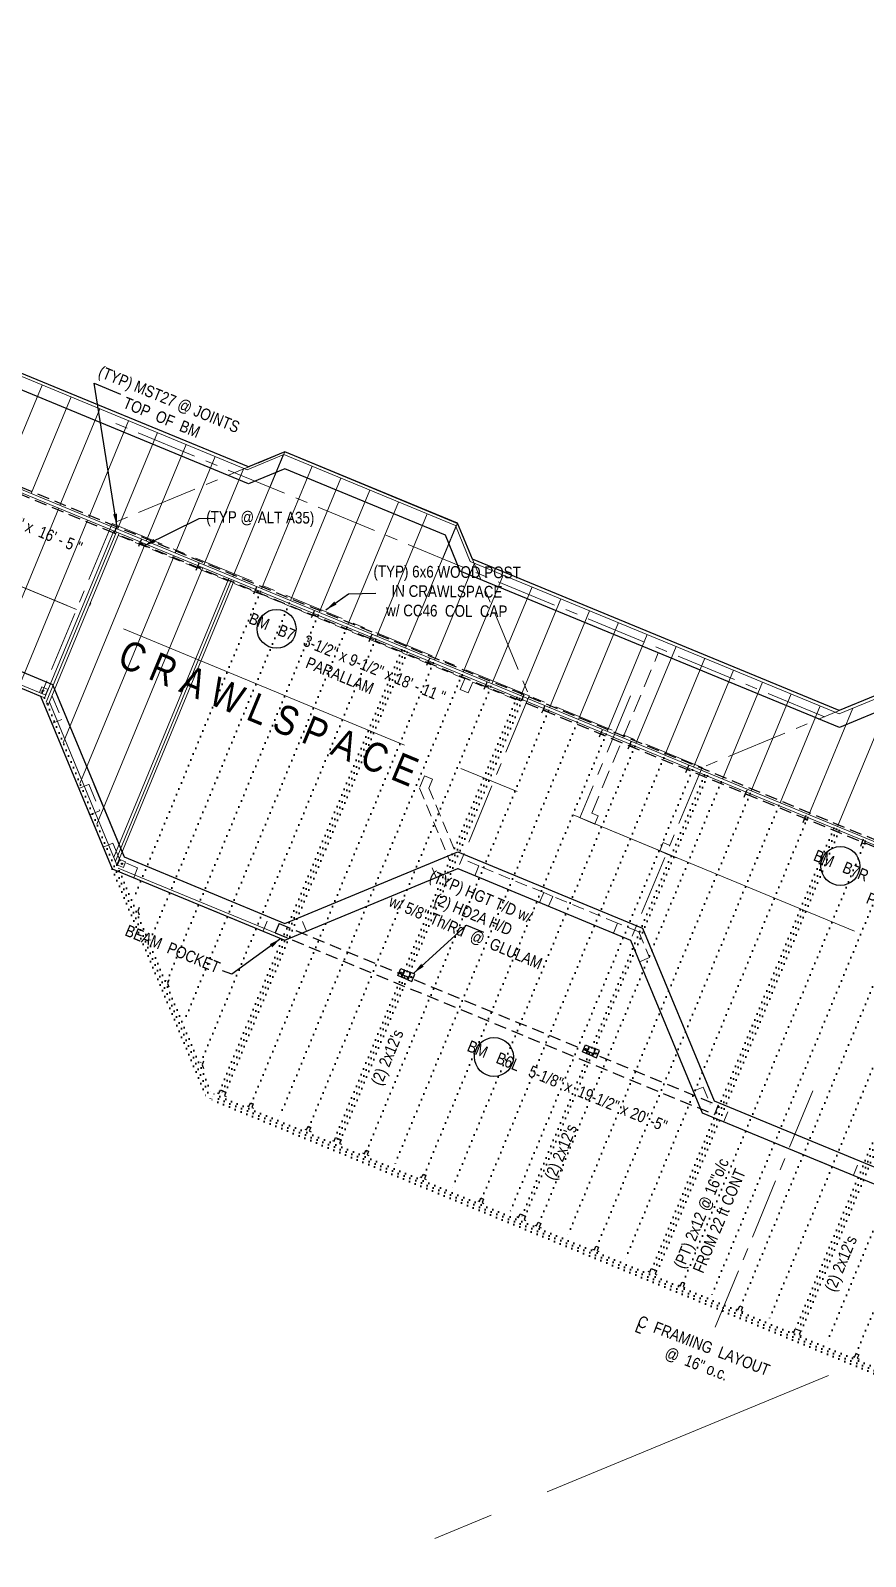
# Model space of a CAD drawing. Header units: inches. Extents: x 2775 to 35778, y 1675 to 10350.
# Drawn here: x 12677 to 13106, y 3447 to 4231 of the extents above; entities that cross this region are included whole.
import ezdxf

# ---------------------------------------------------------------- set-up
doc = ezdxf.new("R2010")
doc.units = ezdxf.units.IN
doc.header["$LTSCALE"] = 0.5
doc.header["$MEASUREMENT"] = 0
for name, pattern in [('CENTER', [2, 1.25, -0.25, 0.25, -0.25]), ('DOT2', [0.125, 0, -0.125]), ('HIDDEN', [0.375, 0.25, -0.125])]:
    doc.linetypes.add(name, pattern=pattern)
for name, color, linetype, lineweight in [('BEAMS TEXT', 3, 'CONTINUOUS', 20), ('FL JOISTS', 7, 'CONTINUOUS', 20), ('FLOOR BEAMS', 3, 'HIDDEN', 30), ('FOUNDATION', 7, 'CONTINUOUS', 30), ('FOUNDATION TEXT', 7, 'CONTINUOUS', 9), ('GRID', 1, 'CENTER', 20), ('INT WALLS', 4, 'HIDDEN', 9), ('LAYOUT', 6, 'CONTINUOUS', 9), ('PT LUMBER', 7, 'DOT2', 40), ('WALL FRAMING DETAIL', 7, 'CONTINUOUS', 20), ('WALLS', 4, 'HIDDEN', 9)]:
    doc.layers.add(name, color=color, linetype=linetype, lineweight=lineweight)
doc.layers.add('FL FRAMING STEEL', color=7, linetype='CONTINUOUS')
doc.layers.add('LLTEXT', color=7, linetype='CONTINUOUS')
doc.styles.add('ARCHENT', font='technical.ttf', dxfattribs={"height": 6})
doc.styles.add('ARCHENTLTD', font='technical.ttf', dxfattribs={"height": 6})
doc.dimstyles.new('ARCHENT', dxfattribs={"dimtxt": 6, "dimasz": 6, "dimexe": 9, "dimexo": 3, "dimgap": 1, "dimtad": 0, "dimtoh": 1, "dimdec": 3, "dimzin": 0, "dimdsep": 46, "dimlunit": 4, "dimtxsty": 'ARCHENTLTD', "dimcen": 6, "dimaunit": 1, "dimadec": 0, "dimazin": 0, "dimtfac": 1, "dimtdec": 3, "dimtofl": 0, "dimtmove": 0, "dimatfit": 3, "dimfxl": 1, "dimfrac": 2, "dimtolj": 1, "dimtzin": 0, "dimarcsym": 0})

msp = doc.modelspace()

# ---------------------------------------------------------------- linework, layer by layer
at = {"layer": 'BEAMS TEXT', "linetype": 'Continuous', "lineweight": 30, "ltscale": 75}
for centre in [(12803.2642, 3923.3818), (13092.6731, 3801.5198), (12914.8745, 3703.4459)]:
    msp.add_circle(centre, 10, dxfattribs=at)
at = {"layer": 'FL FRAMING STEEL', "color": 7, "lineweight": 30, "ltscale": 50}
for p, q in [((12733.0921, 3967.5202), (12732.3221, 3965.6744)), ((12733.8622, 3969.366), (12733.0921, 3967.5202)), ((12734.938, 3966.7502), (12733.0921, 3967.5202)), ((12762.6595, 3955.2821), (12761.8895, 3953.4363)), ((12763.4295, 3957.1279), (12762.6595, 3955.2821)), ((12764.5054, 3954.5121), (12762.6595, 3955.2821)), ((12792.9969, 3944.8898), (12792.2269, 3943.044)), ((12792.2269, 3943.044), (12791.4569, 3941.1982)), ((12794.0727, 3942.274), (12792.2269, 3943.044)), ((12821.7943, 3930.8059), (12821.0243, 3928.9601)), ((12822.5643, 3932.6517), (12821.7943, 3930.8059)), ((12823.6401, 3930.0359), (12821.7943, 3930.8059)), ((12852.1317, 3920.4136), (12851.3617, 3918.5678)), ((12851.3617, 3918.5678), (12850.5917, 3916.722)), ((12853.2075, 3917.7978), (12851.3617, 3918.5678)), ((12880.9288, 3906.3292), (12880.1588, 3904.4834)), ((12881.6989, 3908.175), (12880.9288, 3906.3292)), ((12882.7747, 3905.5592), (12880.9288, 3906.3292)), ((12910.4964, 3894.0916), (12909.7264, 3892.2458)), ((12911.2665, 3895.9374), (12910.4964, 3894.0916)), ((12912.3423, 3893.3216), (12910.4964, 3894.0916)), ((12940.0638, 3881.8535), (12939.2938, 3880.0077)), ((12940.8338, 3883.6993), (12940.0638, 3881.8535)), ((12941.9097, 3881.0835), (12940.0638, 3881.8535)), ((12969.6117, 3869.5682), (12968.8417, 3867.7224)), ((12970.3817, 3871.414), (12969.6117, 3869.5682)), ((12971.4576, 3868.7982), (12969.6117, 3869.5682)), ((12985.1719, 3865.3107), (12984.4019, 3863.4649)), ((12984.4019, 3863.4649), (12983.6319, 3861.6191)), ((12986.2477, 3862.6949), (12984.4019, 3863.4649)), ((13013.9823, 3851.2583), (13013.2123, 3849.4124)), ((13014.7523, 3853.1041), (13013.9823, 3851.2583)), ((13015.8281, 3850.4883), (13013.9823, 3851.2583)), ((13043.8906, 3838.5838), (13043.1206, 3836.7379)), ((13044.6606, 3840.4296), (13043.8906, 3838.5838)), ((13045.7365, 3837.8138), (13043.8906, 3838.5838)), ((13074.1486, 3825.64), (13073.3832, 3823.7922)), ((13074.9139, 3827.4878), (13074.1486, 3825.64)), ((13075.9963, 3824.8746), (13074.1486, 3825.64)), ((13103.716, 3813.4021), (13102.9507, 3811.5544)), ((13104.4814, 3815.2499), (13103.716, 3813.4021)), ((13105.5638, 3812.6368), (13103.716, 3813.4021)), ((12732.7331, 3780.2134), (12731.9678, 3778.3656)), ((12731.9678, 3778.3656), (12732.7331, 3776.5178)), ((12747.9741, 3743.1072), (12747.2088, 3741.2595)), ((12747.2088, 3741.2595), (12747.9741, 3739.4117)), ((12765.8189, 3701.2148), (12765.0536, 3699.367)), ((12765.0536, 3699.367), (12765.8189, 3697.5193))]:
    msp.add_line(p, q, dxfattribs=at)
at = {"layer": 'FL FRAMING STEEL', "color": 5, "linetype": 'Continuous', "ltscale": 0.5}
for p, q in [((12865.5117, 3745.2353), (12867.0425, 3748.9309)), ((12867.0425, 3748.9309), (12869.0057, 3748.1176)), ((12867.475, 3744.4221), (12869.0057, 3748.1176)), ((12869.0057, 3748.1176), (12872.2393, 3746.7783)), ((12867.475, 3744.4221), (12865.5117, 3745.2353)), ((12870.7086, 3743.0827), (12867.475, 3744.4221)), ((12872.2393, 3746.7783), (12870.7086, 3743.0827)), ((12870.7086, 3743.0827), (12872.6718, 3742.2695)), ((12874.2025, 3745.9651), (12872.2393, 3746.7783)), ((12872.6718, 3742.2695), (12874.2025, 3745.9651)), ((12960.303, 3706.0007), (12961.8337, 3709.6962)), ((12961.8337, 3709.6962), (12963.797, 3708.883)), ((12962.2663, 3705.1875), (12963.797, 3708.883)), ((12963.797, 3708.883), (12967.0306, 3707.5436)), ((12962.2663, 3705.1875), (12960.303, 3706.0007)), ((12965.4998, 3703.8481), (12962.2663, 3705.1875)), ((12967.0306, 3707.5436), (12965.4998, 3703.8481)), ((12965.4998, 3703.8481), (12967.4631, 3703.0349)), ((12968.9938, 3706.7304), (12967.0306, 3707.5436)), ((12967.4631, 3703.0349), (12968.9938, 3706.7304))]:
    msp.add_line(p, q, dxfattribs=at)
at = {"layer": 'FL FRAMING STEEL', "color": 5, "linetype": 'HIDDEN', "ltscale": 0.125}
for p, q in [((12867.706, 3744.3265), (12869.2367, 3748.022)), ((12872.0083, 3746.8739), (12870.4776, 3743.1784)), ((12962.4972, 3705.0918), (12964.028, 3708.7874)), ((12966.7996, 3707.6393), (12965.2689, 3703.9438))]:
    msp.add_line(p, q, dxfattribs=at)
at = {"layer": 'FL FRAMING STEEL', "color": 7, "linetype": 'Continuous', "lineweight": 30, "ltscale": 0.5}
for p, q in [((12772.7702, 3685.052), (12773.6934, 3684.6677)), ((12773.6934, 3684.6677), (12774.457, 3686.5162)), ((12774.457, 3686.5162), (12777.2297, 3685.3709)), ((12777.2297, 3685.3709), (12776.4662, 3683.5224)), ((12776.4662, 3683.5224), (12777.3904, 3683.1406)), ((12788.1787, 3678.3982), (12789.1029, 3678.0164)), ((12789.1029, 3678.0164), (12789.8665, 3679.8649)), ((12789.8665, 3679.8649), (12791.2529, 3679.2922)), ((12791.2529, 3679.2922), (12790.4893, 3677.4437)), ((12790.4893, 3677.4437), (12791.4136, 3677.062)), ((12817.7089, 3666.3997), (12818.6332, 3666.0179)), ((12818.6332, 3666.0179), (12819.3968, 3667.8664)), ((12819.3968, 3667.8664), (12820.7831, 3667.2937)), ((12820.7831, 3667.2937), (12820.0196, 3665.4452)), ((12820.0196, 3665.4452), (12820.9438, 3665.0634)), ((12832.8303, 3660.1967), (12833.5939, 3662.0452)), ((12833.5939, 3662.0452), (12836.3667, 3660.8999)), ((12836.3667, 3660.8999), (12835.6031, 3659.0514)), ((12831.9071, 3660.581), (12832.8303, 3660.1967)), ((12835.6031, 3659.0514), (12836.5273, 3658.6696)), ((12847.4012, 3654.1347), (12848.3255, 3653.7529)), ((12848.3255, 3653.7529), (12849.089, 3655.6014)), ((12849.089, 3655.6014), (12850.4754, 3655.0288)), ((12850.4754, 3655.0288), (12849.7118, 3653.1802)), ((12849.7118, 3653.1802), (12850.6361, 3652.7985)), ((12876.8079, 3641.8366), (12877.7321, 3641.4548)), ((12877.7321, 3641.4548), (12878.4957, 3643.3033)), ((12878.4957, 3643.3033), (12879.8821, 3642.7307)), ((12879.8821, 3642.7307), (12879.1185, 3640.8822)), ((12879.1185, 3640.8822), (12880.0428, 3640.5004)), ((12906.5001, 3629.5717), (12907.4244, 3629.1899)), ((12907.4244, 3629.1899), (12908.188, 3631.0384)), ((12908.188, 3631.0384), (12909.5743, 3630.4657)), ((12909.5743, 3630.4657), (12908.8108, 3628.6172)), ((12908.8108, 3628.6172), (12909.735, 3628.2354)), ((12927.5418, 3621.0239), (12928.3053, 3622.8724)), ((12928.3053, 3622.8724), (12931.0781, 3621.7271)), ((12931.0781, 3621.7271), (12930.3145, 3619.8786)), ((12926.6186, 3621.4082), (12927.5418, 3621.0239)), ((12930.3145, 3619.8786), (12931.2388, 3619.4968)), ((12935.8116, 3617.0463), (12936.7358, 3616.6645)), ((12936.7358, 3616.6645), (12937.4994, 3618.513)), ((12937.4994, 3618.513), (12938.8858, 3617.9403)), ((12938.8858, 3617.9403), (12938.1222, 3616.0918)), ((12938.1222, 3616.0918), (12939.0465, 3615.71)), ((12966.4281, 3604.3995), (12967.1917, 3606.248)), ((12967.1917, 3606.248), (12968.578, 3605.6754)), ((12965.5038, 3604.7813), (12966.4281, 3604.3995)), ((12968.578, 3605.6754), (12967.8145, 3603.8268)), ((12967.8145, 3603.8268), (12968.7387, 3603.4451)), ((12993.8801, 3593.3642), (12994.8033, 3592.9799)), ((12994.8033, 3592.9799), (12995.5669, 3594.8284)), ((12995.5669, 3594.8284), (12998.3396, 3593.6831)), ((12998.3396, 3593.6831), (12997.5761, 3591.8346)), ((12997.5761, 3591.8346), (12998.5003, 3591.4528)), ((13009.6815, 3586.3341), (13010.6058, 3585.9524)), ((13010.6058, 3585.9524), (13011.3693, 3587.8009)), ((13011.3693, 3587.8009), (13012.7557, 3587.2282)), ((13012.7557, 3587.2282), (13011.9921, 3585.3797)), ((13011.9921, 3585.3797), (13012.9164, 3584.9979)), ((13040.298, 3573.6874), (13041.0616, 3575.5359)), ((13041.0616, 3575.5359), (13042.448, 3574.9632)), ((13042.448, 3574.9632), (13041.6844, 3573.1147)), ((13039.3738, 3574.0692), (13040.298, 3573.6874)), ((13041.6844, 3573.1147), (13042.6087, 3572.733)), ((13067.866, 3562.3543), (13068.7892, 3561.97)), ((13068.7892, 3561.97), (13069.5528, 3563.8185)), ((13069.5528, 3563.8185), (13072.3255, 3562.6731)), ((13072.3255, 3562.6731), (13071.562, 3560.8246)), ((13071.562, 3560.8246), (13072.4862, 3560.4429)), ((13099.0639, 3549.6007), (13099.9881, 3549.2189)), ((13099.9881, 3549.2189), (13100.7517, 3551.0674)), ((13100.7517, 3551.0674), (13102.138, 3550.4948)), ((13102.138, 3550.4948), (13101.3745, 3548.6463)), ((13101.3745, 3548.6463), (13102.2987, 3548.2645))]:
    msp.add_line(p, q, dxfattribs=at)
at = {"layer": 'FL FRAMING STEEL', "color": 5, "linetype": 'Continuous', "ltscale": 0.5}
for centre in [(12867.2023, 3746.7037), (12872.501, 3744.4688), (12961.9936, 3707.4691), (12967.2923, 3705.2342)]:
    msp.add_circle(centre, 0.375, dxfattribs=at)
at = {"layer": 'FL JOISTS', "ltscale": 75}
for p, q in [((12788.2229, 4005.1426), (12569.6379, 4095.4029)), ((12895.0611, 3976.42), (12806.9311, 4012.8972)), ((12902.701, 3957.9894), (12895.0611, 3976.42)), ((13092.1299, 3879.7717), (12902.701, 3957.9894)), ((12593.4035, 3927.1568), (12684.8169, 3889.3201)), ((12686.6071, 3885.7937), (12721.3027, 3802.0941)), ((13110.3517, 3887.325), (13092.1299, 3879.7717)), ((12721.978, 3800.4696), (12809.5312, 3764.2309))]:
    msp.add_line(p, q, dxfattribs=at)
at = {"layer": 'FL JOISTS', "ltscale": 50}
for p, q in [((12512.7899, 4060.8197), (13233.0911, 3763.1792)), ((12512.2186, 4059.4328), (13232.5183, 3761.7929)), ((12788.2229, 4005.1426), (12806.9312, 4012.8974)), ((12735.8192, 3967.0373), (12693.6576, 3864.8671)), ((12750.6064, 3960.927), (12702.3314, 3843.9418)), ((12765.3937, 3954.8166), (12711.0052, 3823.0166)), ((12778.7944, 3949.2784), (12719.6764, 3806.0175)), ((12780.181, 3948.7063), (12720.4896, 3804.0558)), ((12781.5676, 3948.1341), (12721.3027, 3802.0941)), ((12682.1056, 3888.8189), (12684.2457, 3887.9358))]:
    msp.add_line(p, q, dxfattribs=at)
at = {"layer": 'FL JOISTS', "ltscale": 25}
for p, q in [((12682.94, 4048.6171), (12662.455, 3998.9756)), ((12697.7287, 4042.5103), (12677.2422, 3992.8653)), ((12712.5175, 4036.4036), (12692.0295, 3986.7549)), ((12727.3063, 4030.2969), (12706.8168, 3980.6446)), ((12742.0951, 4024.1902), (12721.6041, 3974.5342)), ((12756.8839, 4018.0834), (12736.3914, 3968.4239)), ((12771.6726, 4011.9767), (12751.1786, 3962.3135)), ((12786.4614, 4005.87), (12765.9659, 3956.2032)), ((12806.6163, 4012.7669), (12780.7532, 3950.0928)), ((12821.4919, 4006.8707), (12795.5405, 3943.9825)), ((12836.2756, 4000.7516), (12810.3278, 3937.8721)), ((12851.0593, 3994.6326), (12825.115, 3931.7618)), ((12691.4573, 3985.3684), (12656.6355, 3900.9846)), ((12865.843, 3988.5135), (12839.9023, 3925.6514)), ((12880.6267, 3982.3945), (12854.6896, 3919.5411)), ((12706.2446, 3979.258), (12671.4192, 3894.8655)), ((12895.266, 3975.9257), (12869.4769, 3913.4307)), ((12719.6456, 3973.7205), (12684.1707, 3887.7541)), ((12721.0319, 3973.1477), (12684.9839, 3885.7923)), ((12722.4182, 3972.5748), (12685.797, 3883.8306)), ((12904.8133, 3957.1172), (12884.2642, 3907.3204)), ((12919.6022, 3951.0107), (12899.0514, 3901.21)), ((12934.391, 3944.9042), (12913.8387, 3895.0997)), ((12949.1799, 3938.7977), (12928.626, 3888.9893)), ((12963.9688, 3932.6911), (12943.4133, 3882.879)), ((12978.7576, 3926.5846), (12958.2006, 3876.7686)), ((12993.5465, 3920.4781), (12972.9878, 3870.6583)), ((13008.3353, 3914.3716), (12987.7751, 3864.5479)), ((13023.1242, 3908.265), (13002.5624, 3858.4376)), ((13037.9131, 3902.1585), (13017.3497, 3852.3272)), ((13052.7019, 3896.052), (13032.137, 3846.2169)), ((13067.4908, 3889.9455), (13046.9242, 3840.1065)), ((13082.2796, 3883.839), (13061.7115, 3833.9962)), ((13099.1028, 3882.6621), (13076.4988, 3827.8858)), ((13117.1737, 3884.5089), (13091.2861, 3821.7755)), ((12705.1973, 3833.1127), (12704.6236, 3834.4987))]:
    msp.add_line(p, q, dxfattribs=at)
at = {"layer": 'FLOOR BEAMS', "ltscale": 50}
for p, q in [((12719.8046, 3972.5618), (12538.3472, 4047.5427)), ((12721.1517, 3975.8142), (12539.7004, 4050.7932)), ((12721.3724, 3976.4787), (12720.0443, 3973.2405)), ((12930.2322, 3889.4183), (12721.1517, 3975.8142)), ((12928.8855, 3886.1664), (12719.8046, 3972.5618)), ((13233.4754, 3764.1126), (12930.2322, 3889.4183)), ((13232.1341, 3760.8595), (12928.8855, 3886.1664)), ((12804.5361, 3771.9425), (12802.5665, 3767.2111)), ((12804.5361, 3771.9425), (13030.0285, 3678.61)), ((12802.5665, 3767.2111), (13028.0772, 3673.871)), ((13030.0276, 3678.6103), (13028.0772, 3673.871))]:
    msp.add_line(p, q, dxfattribs=at)
at = {"layer": 'FLOOR BEAMS', "ltscale": 75}
for p, q in [((12721.1517, 3975.8142), (12719.8046, 3972.5618)), ((12930.2373, 3889.4302), (12928.8901, 3886.1778))]:
    msp.add_line(p, q, dxfattribs=at)
at = {"layer": 'FOUNDATION', "ltscale": 75}
for p, q in [((12788.7954, 4006.5291), (12571.6217, 4096.2066)), ((12788.8013, 3997.8714), (12572.855, 4087.0421)), ((12807.5048, 4014.2842), (12788.7954, 4006.5291)), ((12896.2019, 3977.5851), (12807.5048, 4014.2842)), ((12896.2103, 3977.5678), (12807.5056, 4014.2831)), ((12807.5052, 4005.6246), (12788.8013, 3997.8714)), ((12890.0662, 3971.4253), (12807.5052, 4005.6246)), ((12903.8485, 3959.1385), (12896.2019, 3977.5851)), ((12897.5574, 3953.0841), (12890.0662, 3971.4253)), ((13092.1287, 3881.395), (12903.8485, 3959.1385)), ((13092.2071, 3872.7074), (12897.5574, 3953.0841)), ((12593.3679, 3934.2087), (12688.2608, 3894.8596)), ((12593.4038, 3925.5333), (12682.1056, 3888.8189)), ((12682.1056, 3888.8189), (12718.8667, 3800.1335)), ((12688.2608, 3894.8596), (12724.988, 3806.258)), ((13110.35, 3888.9481), (13092.1287, 3881.395)), ((13110.4248, 3880.259), (13092.2071, 3872.7074)), ((12709.5261, 3843.5616), (12724.9892, 3806.258)), ((12705.1973, 3833.1127), (12718.8679, 3800.1335)), ((12724.9892, 3806.258), (12807.5693, 3772.0777)), ((12807.5693, 3772.0777), (12896.2536, 3808.8393)), ((12896.2536, 3808.8393), (12991.0809, 3769.5898)), ((12718.8679, 3800.1335), (12807.5716, 3763.4186)), ((12807.5716, 3763.4186), (12896.2559, 3800.1802)), ((12896.2559, 3800.1802), (12984.9596, 3763.4652)), ((12984.9596, 3763.4652), (13021.7127, 3674.8014)), ((12991.0809, 3769.5898), (13027.834, 3680.9259)), ((13027.834, 3680.9259), (13110.4482, 3646.8344)), ((13021.7146, 3674.7968), (13110.4546, 3638.1773))]:
    msp.add_line(p, q, dxfattribs=at)
at = {"layer": 'GRID', "ltscale": 50}
for p, q in [((13084.5356, 3878.247), (12719.0669, 4029.5624)), ((12807.506, 4014.2842), (12718.8375, 3977.5291)), ((12807.506, 4014.2842), (12800.0318, 3996.2523)), ((12896.2031, 3977.5851), (12807.506, 4014.2842)), ((12718.8375, 3977.5291), (12682.1067, 3888.8189)), ((13021.6668, 3852.1865), (12718.8375, 3977.5291)), ((12896.2031, 3977.5851), (12888.6942, 3959.4696)), ((12896.2031, 3977.5851), (12932.9647, 3888.9008)), ((12700.5358, 3933.3278), (12611.8351, 3970.0567)), ((12828.7641, 3932.3195), (12828.7641, 3932.3195)), ((12682.1067, 3888.8189), (12593.7149, 3925.4047)), ((12682.1067, 3888.8189), (12718.8683, 3800.1345)), ((12932.9647, 3888.9008), (12896.2498, 3800.1971)), ((12933.2594, 3889.1241), (12933.2594, 3889.1241)), ((12933.2915, 3889.1108), (12933.2915, 3889.1108)), ((12984.937, 3888.9299), (12958.9956, 3826.345)), ((13110.3511, 3888.9481), (13021.6668, 3852.1865)), ((13021.6668, 3852.1865), (12984.9519, 3763.4828)), ((13003.3689, 3807.9786), (12959.1688, 3826.2732)), ((12807.572, 3763.4196), (12718.8683, 3800.1345)), ((12896.2564, 3800.1812), (12807.572, 3763.4196)), ((12984.96, 3763.4663), (12896.2564, 3800.1812)), ((12984.96, 3763.4663), (13021.7151, 3674.7978)), ((13110.4546, 3638.1773), (13021.7151, 3674.7978))]:
    msp.add_line(p, q, dxfattribs=at)
at = {"layer": 'INT WALLS', "ltscale": 75}
for p, q in [((12802.445, 4012.1284), (12787.9582, 4006.1319)), ((12898.3137, 3972.4959), (12904.3773, 3957.834)), ((12965.0506, 3828.7077), (12999.2319, 3911.0996)), ((12897.5333, 3892.2009), (12901.6912, 3890.4799)), ((12879.1762, 3847.8498), (12883.3341, 3846.1289)), ((12966.7087, 3823.1255), (12959.1683, 3826.2722)), ((12965.0506, 3828.7077), (12968.4384, 3827.3055)), ((12968.4384, 3827.3055), (12966.7174, 3823.1476)), ((13001.7017, 3813.5377), (12999.9807, 3809.3797)), ((13001.7017, 3813.5377), (13005.0895, 3812.1354)), ((13003.3156, 3807.849), (12999.9317, 3809.2612))]:
    msp.add_line(p, q, dxfattribs=at)
at = {"layer": 'INT WALLS', "ltscale": 50}
for p, q in [((12762.4265, 3954.616), (12722.1868, 3971.2714)), ((12899.828, 3897.7448), (12762.4265, 3954.616)), ((12926.1614, 3886.8452), (12903.9859, 3896.0238)), ((12879.1762, 3847.8498), (12876.5955, 3841.615)), ((12876.5955, 3841.615), (12892.0294, 3804.382)), ((12883.3341, 3846.1289), (12881.4663, 3841.6163)), ((12881.4663, 3841.6163), (12894.4633, 3810.2622)), ((12731.9209, 3800.6833), (12722.9729, 3804.3869)), ((12989.168, 3767.6759), (12994.632, 3754.4945)), ((13022.2027, 3687.9824), (13025.8677, 3679.1408))]:
    msp.add_line(p, q, dxfattribs=at)
at = {"layer": 'INT WALLS', "color": 7, "ltscale": 50}
for p, q in [((12899.828, 3897.7448), (12897.5333, 3892.2009)), ((12903.9859, 3896.0238), (12901.6912, 3890.4799))]:
    msp.add_line(p, q, dxfattribs=at)
at = {"layer": 'LAYOUT', "color": 6, "linetype": 'CENTER', "lineweight": 5, "ltscale": 250}
for p, q in [((10876.8306, 4688.7524), (13368.5656, 3656.7467)), ((14472.2755, 4114.1577), (12862.1748, 3446.8403))]:
    msp.add_line(p, q, dxfattribs=at)
at = {"layer": 'PT LUMBER', "ltscale": 50}
for p, q in [((12794.9683, 3942.5959), (12729.1615, 3783.1262)), ((12809.7556, 3936.4856), (12737.832, 3762.1928)), ((12824.5429, 3930.3752), (12746.5024, 3741.2595)), ((12839.3301, 3924.2649), (12755.1728, 3720.3261)), ((12854.1174, 3918.1545), (12763.8432, 3699.3928)), ((12867.5181, 3912.6163), (12772.9887, 3683.5428)), ((12868.9047, 3912.0441), (12774.3752, 3682.9706)), ((12870.2913, 3911.472), (12775.7618, 3682.3984)), ((12883.692, 3905.9338), (12789.1595, 3676.8529)), ((12898.4793, 3899.8234), (12803.9437, 3670.7351)), ((12682.972, 3890.9085), (12769.4088, 3681.7562)), ((12913.2665, 3893.7131), (12818.7279, 3664.6174)), ((12926.6675, 3888.1756), (12832.1261, 3659.0731)), ((12928.0538, 3887.6027), (12833.5121, 3658.4996)), ((12929.4401, 3887.0299), (12834.8982, 3657.9261)), ((12942.8411, 3881.4924), (12848.2964, 3652.3819)), ((12957.6284, 3875.382), (12863.0248, 3646.1288)), ((12972.4157, 3869.2717), (12877.8149, 3640.0255)), ((12987.2029, 3863.1613), (12892.6051, 3633.9221)), ((13001.9902, 3857.051), (12907.3953, 3627.8188)), ((13016.7775, 3850.9406), (12922.1855, 3621.7155)), ((13023.0218, 3848.3604), (12928.2236, 3619.3268)), ((13024.4081, 3847.7875), (12929.6096, 3618.7532)), ((13031.5648, 3844.8303), (12936.9757, 3615.6122)), ((13046.3521, 3838.7199), (12951.7659, 3609.5089)), ((13061.1393, 3832.6096), (12966.556, 3603.4056)), ((13075.9266, 3826.4992), (12981.3462, 3597.3023)), ((13089.3276, 3820.9617), (12994.7498, 3591.7711)), ((13090.7139, 3820.3889), (12996.1364, 3591.1989)), ((13092.1002, 3819.816), (12997.523, 3590.6267)), ((13105.5012, 3814.2785), (13010.9266, 3585.0956)), ((12721.304, 3802.097), (12770.6136, 3683.0469)), ((13120.2885, 3808.1682), (13025.7103, 3578.9766)), ((13135.0757, 3802.0578), (13040.494, 3572.8575)), ((12718.8679, 3800.1335), (12767.3607, 3682.6035)), ((13149.863, 3795.9475), (13055.2777, 3566.7385)), ((13163.264, 3790.41), (13068.6748, 3561.1916)), ((13164.6503, 3789.8371), (13070.0614, 3560.6194)), ((13166.0366, 3789.2643), (13071.4479, 3560.0472)), ((13179.4376, 3783.7268), (13084.8451, 3554.5004)), ((13194.2249, 3777.6164), (13099.6287, 3548.3813)), ((13113.8801, 3542.4826), (12769.8736, 3684.8334)), ((13115.8054, 3538.4389), (12767.3607, 3682.6035)), ((13113.0309, 3541.2107), (12768.5165, 3683.9155))]:
    msp.add_line(p, q, dxfattribs=at)
at = {"layer": 'PT LUMBER', "color": 1, "linetype": 'CENTER', "lineweight": 9, "ltscale": 50}
msp.add_line((13078.5181, 3685.9738), (13026.2391, 3559.286), dxfattribs=at)
at = {"layer": 'WALL FRAMING DETAIL', "color": 7, "lineweight": 5, "ltscale": 50}
for p, q in [((12681.5254, 3890.6828), (12682.7208, 3893.5701)), ((12684.8169, 3889.3201), (12681.5254, 3890.6828)), ((12686.0123, 3892.2074), (12682.7208, 3893.5701)), ((12684.5859, 3889.4157), (12685.7813, 3892.303)), ((12721.304, 3802.097), (12724.5987, 3800.7419)), ((12721.5352, 3802.0019), (12722.7239, 3804.892)), ((12722.4927, 3804.9871), (12725.7874, 3803.632)), ((12724.5987, 3800.7419), (12725.7874, 3803.632))]:
    msp.add_line(p, q, dxfattribs=at)
at = {"layer": 'WALL FRAMING DETAIL', "color": 7, "linetype": 'Continuous', "lineweight": 30, "ltscale": 150}
for centre in [(12683.3934, 3891.6006), (12723.9215, 3802.71)]:
    msp.add_circle(centre, 0.3125, dxfattribs=at)
at = {"layer": 'WALLS', "color": 4, "ltscale": 75}
for p, q in [((12723.9078, 3975.4293), (12718.8371, 3977.5281)), ((12932.9643, 3888.8997), (12927.8824, 3891.0031)), ((12687.9049, 3874.7698), (12692.9779, 3876.8654)), ((12701.6639, 3841.3845), (12706.7369, 3843.4801)), ((12707.4121, 3827.8705), (12712.3238, 3829.8944)), ((12714.2698, 3811.228), (12719.1815, 3813.252)), ((13008.3911, 3805.731), (13003.3156, 3807.849)), ((12729.9458, 3795.5483), (12731.9209, 3800.6833)), ((12896.2559, 3800.1802), (12905.0345, 3796.5467)), ((12905.035, 3796.5477), (12907.1379, 3801.6285)), ((12938.2982, 3782.7798), (12940.4012, 3787.8607)), ((12938.2978, 3782.7788), (12942.9177, 3780.8666)), ((12942.9181, 3780.8676), (12945.0211, 3785.9485)), ((12976.1814, 3767.0998), (12978.2844, 3772.1806)), ((12976.181, 3767.0988), (12984.9596, 3763.4652)), ((13032.8069, 3670.22), (13034.9047, 3675.3036)), ((13099.3627, 3642.7551), (13101.4605, 3647.8387))]:
    msp.add_line(p, q, dxfattribs=at)
at = {"layer": 'WALLS', "color": 4, "ltscale": 50}
for p, q in [((12707.8779, 3936.701), (12707.3368, 3935.3938)), ((12907.1379, 3801.6285), (12898.3416, 3805.2694)), ((12883.066, 3800.6665), (12885.1466, 3795.6425)), ((12945.0211, 3785.9485), (12940.4012, 3787.8607)), ((12798.4687, 3773.1388), (12796.4162, 3768.18)), ((12816.5539, 3773.0958), (12818.6584, 3768.0143)), ((12989.168, 3767.6759), (12978.2844, 3772.1806)), ((12994.632, 3754.4945), (12989.5515, 3752.3878)), ((13022.2027, 3687.9824), (13017.1229, 3685.876))]:
    msp.add_line(p, q, dxfattribs=at)
at = {"layer": 'WALLS', "ltscale": 75}
for p, q in [((12682.1063, 3888.8178), (12687.9259, 3874.7785)), ((12688.0596, 3888.819), (12693.0093, 3876.8784)), ((12701.7532, 3841.4214), (12707.3764, 3827.8557)), ((12706.8365, 3843.5214), (12712.4572, 3829.9618)), ((12719.281, 3813.2932), (12722.9729, 3804.3869))]:
    msp.add_line(p, q, dxfattribs=at)
at = {"layer": 'WALLS', "color": 4, "lineweight": 20, "ltscale": 75}
for p, q in [((12905.0345, 3796.5467), (12938.2978, 3782.7788)), ((12942.9181, 3780.8676), (12976.181, 3767.0988))]:
    msp.add_line(p, q, dxfattribs=at)
at = {"layer": 'WALLS', "color": 4, "lineweight": 20, "ltscale": 50}
for p, q in [((12940.4012, 3787.8607), (12907.1379, 3801.6285)), ((12978.2844, 3772.1806), (12945.0211, 3785.9485))]:
    msp.add_line(p, q, dxfattribs=at)

# ---------------------------------------------------------------- texts
at = {"layer": 'BEAMS TEXT', "linetype": 'Continuous', "lineweight": 9, "char_height": 6, "attachment_point": 5, "rotation": 337.6375, "style": 'ARCHENTLTD'}
for s, insert in [('BM   B7L   3-1/2" x 9-1/2" x  16\' - 5 "\\PPARALLAM \\P\\P  ', (12646.5585, 3971.8421)), ('BM   B7   3-1/2" x 9-1/2" x 18\' - 11 "\\PPARALLAM \\P\\P  ', (12833.8633, 3894.7926)), ('BM   B7R   3-1/2" x 9-1/2" x 27\'-4" \\PPARALLAM\\P\\P  ', (13121.6467, 3773.8463)), ('BM   B6L   5-1/8" x  19-1/2" x 20\' -5" \\P\\P  ', (12948.7197, 3679.2892))]:
    msp.add_mtext(s, dxfattribs=dict(at, insert=insert))
at = {"layer": 'FL FRAMING STEEL', "ltscale": 1.5, "insert": (12746.1719, 4036.6203), "char_height": 6, "attachment_point": 5, "rotation": 337.678569, "style": 'ARCHENTLTD'}
msp.add_mtext('{\\C7;(TYP) MST27 @ JOINTS\\PTOP  OF  BM}', dxfattribs=at)
at = {"layer": 'FOUNDATION TEXT', "ltscale": 50, "insert": (12799.068, 3880.1357), "char_height": 15, "attachment_point": 5, "rotation": 337.5, "style": 'ARCHENT'}
msp.add_mtext('C R A W L S P A C E', dxfattribs=at)
at = {"layer": 'LLTEXT', "color": 7, "ltscale": 1.5, "char_height": 6, "attachment_point": 5, "style": 'ARCHENTLTD'}
for s, insert, rotation in [('(TYP @ ALT A35) ', (12794.8928, 3979.778), 359.4894444), ('(TYP) 6x6 WOOD POST\\PIN CRAWLSPACE\\Pw/ CC46  COL  CAP', (12890.7277, 3942.6004), 359.4894444), (' L ', (12988.6651, 3564.8763), 338.9417415), ('C  FRAMING  LAYOUT\\P@  16" o.c. ', (13020.5346, 3549.9551), 338.9417414)]:
    msp.add_mtext(s, dxfattribs=dict(at, insert=insert, rotation=rotation))
at = {"layer": 'LLTEXT', "linetype": 'Continuous', "lineweight": 30, "ltscale": 1.5, "insert": (12904.0509, 3776.1491), "char_height": 6, "attachment_point": 5, "rotation": 337.0186111, "style": 'ARCHENTLTD'}
msp.add_mtext('(TYP) HGT T/D w/\\P(2) HD2A H/D\\Pw/ 5/8" Th/Rd  @  GLULAM', dxfattribs=at)
at = {"layer": 'LLTEXT', "linetype": 'Continuous', "lineweight": 9, "ltscale": 1.5, "insert": (12749.8971, 3758.9117), "char_height": 6, "attachment_point": 5, "rotation": 337.510925, "style": 'ARCHENTLTD'}
msp.add_mtext('BEAM  POCKET', dxfattribs=at)
at = {"layer": 'LLTEXT', "linetype": 'Continuous', "lineweight": 9, "char_height": 6, "attachment_point": 3, "rotation": 67.32, "style": 'ARCHENTLTD'}
for insert in [(12863.0518, 3718.2359), (12952.1448, 3669.5956), (13095.8739, 3612.3198)]:
    msp.add_mtext("(2) 2x12's\\P\\P  ", dxfattribs=dict(at, insert=insert))
at = {"layer": 'LLTEXT', "color": 7, "linetype": 'Continuous', "lineweight": 9, "insert": (13035.12, 3617.3324), "char_height": 6, "attachment_point": 5, "rotation": 67.2392393, "style": 'ARCHENTLTD'}
msp.add_mtext('(PT) 2x12 @ 16"o/c \\PFROM 22 ft CONT\\P\\P  ', dxfattribs=at)

# ---------------------------------------------------------------- leaders
at = {"layer": 'FL FRAMING STEEL', "color": 7, "lineweight": 9, "ltscale": 50}
for points in [[(12721.2837, 3976.4787), (12709.6772, 4049.6027), (12723.1676, 4043.9601)], [(12735.0982, 3966.0018, -44588.6592), (12763.4821, 3980.1439, -44588.6592), (12771.3056, 3980.2308, -44588.6592)], [(12828.5756, 3933.1803, -44588.6592), (12840.2078, 3941.3776, -44588.6592), (12854.2672, 3941.6427, -44588.6592)], [(12873.6926, 3746.5514), (12900.807, 3771.0879), (12909.4824, 3767.5022)], [(12805.2616, 3764.1516), (12780.3247, 3745.9795), (12775.5672, 3747.7082)]]:
    msp.add_leader(points, dimstyle='ARCHENT', override={"dimgap": 1, "dimtad": 0}, dxfattribs=at)

doc.saveas('drawing.dxf')
